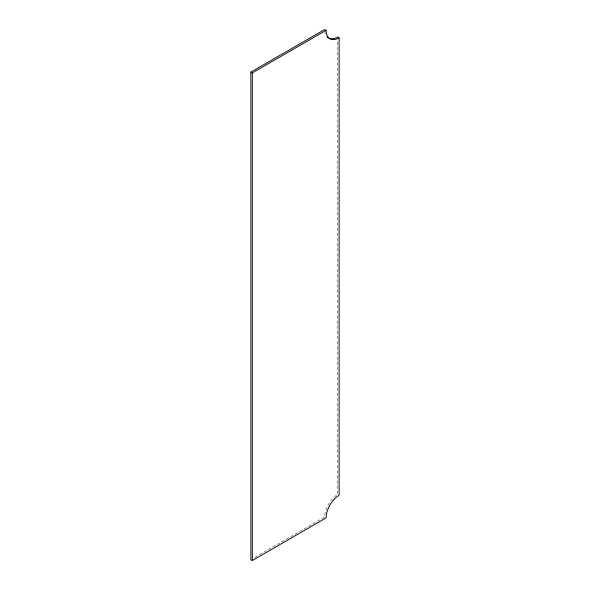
<?xml version="1.0" encoding="UTF-8"?>
<svg xmlns="http://www.w3.org/2000/svg" width="590" height="590" viewBox="0 0 590 590"><rect width="100%" height="100%" fill="white"/><g stroke="black" fill="none" stroke-linecap="round" stroke-linejoin="round"><path stroke-width="0.44" stroke-dasharray="2.95 2.21" d="M254.828 557.373L324.64 517.069A18.445 10.649 -60 0 1 337.687 494.472L337.687 39.796M325.341 33.962A18.445 10.649 -60 0 1 324.891 32.273"/><path stroke-width="0.89" d="M250.868 72.091L324.64 29.5L326.093 30.333A18.445 10.649 -60 0 0 339.132 37.871L339.132 495.312A18.445 10.649 -60 0 0 326.093 517.909L252.314 560.5L250.868 559.667L250.868 72.091L252.314 72.931L326.093 30.333M339.132 37.871L337.687 37.03A18.445 10.649 -60 0 1 326.985 36.757M252.314 72.931L252.314 560.5"/></g></svg>
